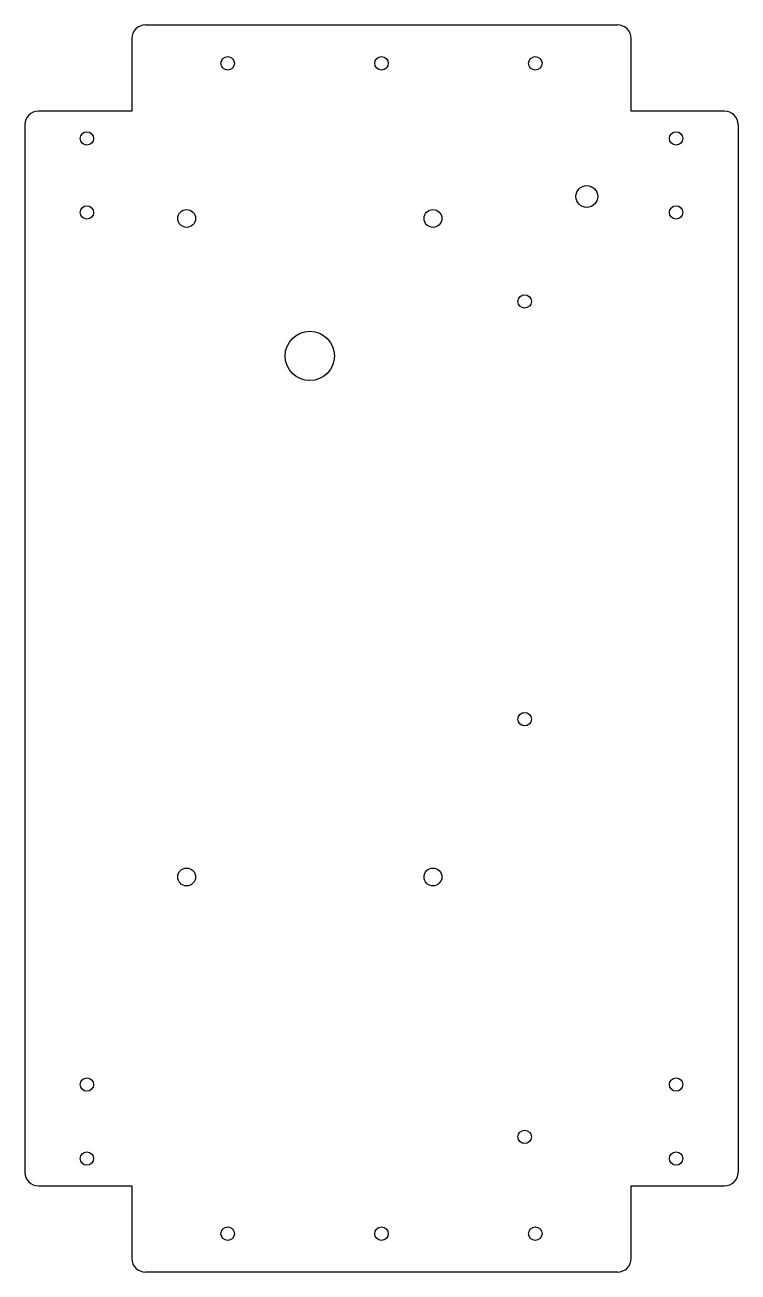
# Model space of a CAD drawing. Header units: millimetres. Extents: x -130 to 130, y -228 to 228.
import ezdxf

# ---------------------------------------------------------------- set-up
doc = ezdxf.new("R2010")
doc.units = ezdxf.units.MM

msp = doc.modelspace()

# ---------------------------------------------------------------- linework, layer by layer
at = {"color": 7, "linetype": 'Continuous', "lineweight": 25}
for p, q in [((-86.2, 227.64), (86.2, 227.64)), ((-91.2, 222.64), (-91.2, 196.2)), ((91.2, 196.2), (91.2, 222.64)), ((-91.2, 196.2), (-125.28, 196.2)), ((125.28, 196.2), (91.2, 196.2)), ((-130.28, 191.2), (-130.28, -191.2)), ((130.28, 191.2), (130.28, -191.2)), ((-125.28, -196.2), (-91.2, -196.2)), ((-91.2, -196.2), (-91.2, -222.64)), ((91.2, -196.2), (125.28, -196.2)), ((91.2, -222.64), (91.2, -196.2)), ((86.2, -227.64), (-86.2, -227.64))]:
    msp.add_line(p, q, dxfattribs=at)
for centre, radius in [((-56.2, 213.64), 2.45), ((0, 213.64), 2.45), ((56.2, 213.64), 2.45), ((-107.64, 186.2), 2.45), ((107.64, 186.2), 2.45), ((75, 165), 4), ((-107.64, 159.2), 2.45), ((-71.2, 157), 3.25), ((18.8, 157), 3.25), ((107.64, 159.2), 2.45), ((52.3, 126.7), 2.45), ((-26.2, 106.8), 9), ((52.3, -25.8), 2.45), ((-71.2, -83.4), 3.25), ((18.8, -83.4), 3.25), ((-107.64, -159.2), 2.45), ((107.64, -159.2), 2.45), ((52.3, -178.3), 2.45), ((-107.64, -186.2), 2.45), ((107.64, -186.2), 2.45), ((-56.2, -213.64), 2.45), ((0, -213.64), 2.45), ((56.2, -213.64), 2.45)]:
    msp.add_circle(centre, radius, dxfattribs=at)
for centre, start, end in [((-86.2, 222.64), 90, 180), ((86.2, 222.64), 0, 90), ((-125.28, 191.2), 90, 180), ((125.28, 191.2), 0, 90), ((-125.28, -191.2), 180, 270), ((125.28, -191.2), 270, 0), ((-86.2, -222.64), 180, 270), ((86.2, -222.64), 270, 0)]:
    msp.add_arc(centre, 5, start, end, dxfattribs=at)

doc.saveas('drawing.dxf')
